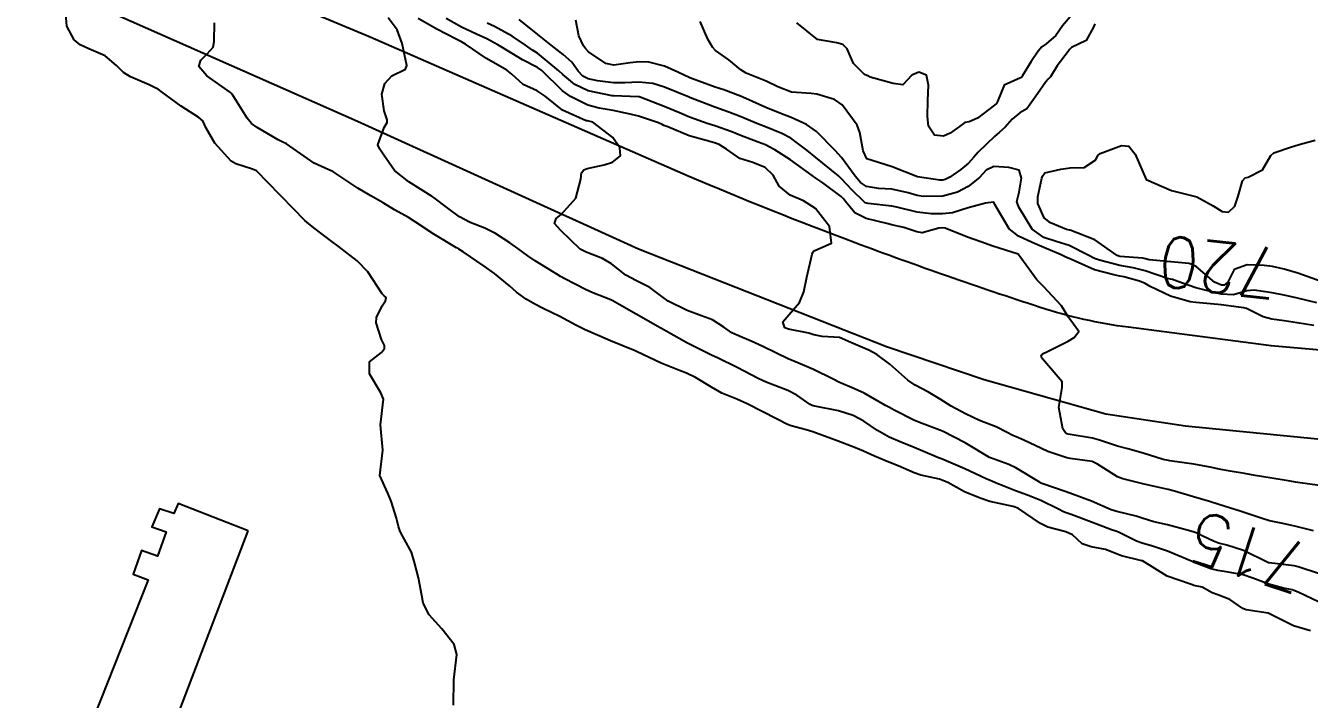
# Model space of a CAD drawing. Header units: metres. Extents: x 292545 to 299085, y 7450245 to 7463078.
# Drawn here: x 298390.6 to 298491.6, y 7451631 to 7451684 of the extents above; entities that cross this region are included whole.
import ezdxf
from ezdxf.enums import TextEntityAlignment as Align

# ---------------------------------------------------------------- set-up
doc = ezdxf.new("R2010")
doc.units = ezdxf.units.M
for name, color, linetype in [('Cotas', 45, 'Continuous'), ('Curvas de Nivel 1m', 11, 'Continuous'), ('Curvas de Nivel 5m', 15, 'Continuous'), ('Edificações', 30, 'Continuous'), ('Vias Primárias', 230, 'Continuous')]:
    doc.layers.add(name, color=color, linetype=linetype)
doc.styles.add('Style-STANDARD', font='STANDARD.shx')

msp = doc.modelspace()

# ---------------------------------------------------------------- linework, layer by layer
at = {"layer": 'Curvas de Nivel 1m', "flags": 128}
for points, elevation in [([(298424.25, 7451630.56), (298424.27, 7451632.56), (298424.5, 7451634.56), (298424.3, 7451635.34), (298423.32, 7451636.57), (298422.33, 7451637.68), (298421.85, 7451638.58), (298421.74, 7451639.19), (298421.5, 7451640.59), (298421.17, 7451641.8), (298420.93, 7451642.59), (298420.4, 7451643.6), (298420.04, 7451644.24), (298419.91, 7451644.61), (298419.76, 7451645.28), (298419.34, 7451646.62), (298419.07, 7451647.24), (298418.46, 7451648.63), (298418.69, 7451650.63), (298418.51, 7451652.63), (298418.73, 7451654.63), (298418.54, 7451655.13), (298417.63, 7451656.64), (298417.64, 7451657.57), (298418.58, 7451658.3), (298418.82, 7451658.63), (298418.82, 7451658.86), (298418.59, 7451659.32), (298418.17, 7451660.63), (298418.19, 7451661.05), (298418.62, 7451661.98), (298418.9, 7451662.36), (298418.96, 7451662.63), (298418.78, 7451662.77), (298418.64, 7451662.92), (298417.5, 7451664.64), (298416.66, 7451665.53), (298415.18, 7451666.66), (298414.68, 7451667.03), (298413.27, 7451668.12), (298412.7, 7451668.56), (298412.55, 7451668.7), (298410.72, 7451670.58), (298410.59, 7451670.72), (298408.75, 7451672.6), (298408.44, 7451672.74), (298407.13, 7451673.14), (298406.76, 7451673.36), (298405.46, 7451674.78), (298404.78, 7451675.96), (298404.52, 7451676.53), (298404.22, 7451676.8), (298402.81, 7451677.69), (298401.26, 7451678.83), (298401, 7451679.01), (298400.83, 7451679.11), (298400.31, 7451679.37), (298398.83, 7451680), (298398.29, 7451680.32), (298397.73, 7451680.88), (298396.85, 7451681.63), (298395.56, 7451682.2), (298394.87, 7451682.52), (298394.4, 7451682.91), (298393.82, 7451683.98), (298393.74, 7451684.92)], 712), ([(298492.35, 7451638.66), (298490.68, 7451639.45), (298490.36, 7451639.58), (298490.21, 7451639.63), (298489.54, 7451639.78), (298488.37, 7451640.09), (298487.13, 7451640.56), (298486.37, 7451640.81), (298485.18, 7451641.03), (298484.38, 7451641.16), (298483.83, 7451641.3), (298482.39, 7451641.85), (298482.35, 7451641.87), (298480.4, 7451642.68), (298479.23, 7451643.07), (298478.41, 7451643.32), (298477.97, 7451643.48), (298477.04, 7451643.93), (298476.62, 7451644.14), (298476.42, 7451644.22), (298476.01, 7451644.35), (298474.42, 7451644.96), (298472.83, 7451645.57), (298472.43, 7451645.7), (298472.23, 7451645.78), (298471.84, 7451645.99), (298470.44, 7451646.67), (298469.39, 7451647.08), (298468.45, 7451647.42), (298466.87, 7451648.05), (298466.59, 7451648.18), (298466.46, 7451648.24), (298466.15, 7451648.38), (298464.47, 7451649.15), (298462.64, 7451649.94), (298462.48, 7451650), (298462.4, 7451650.02), (298462.21, 7451650.1), (298460.49, 7451650.83), (298459.37, 7451651.27), (298458.51, 7451651.64), (298457.6, 7451652.16), (298456.52, 7451652.9), (298455.69, 7451653.35), (298454.53, 7451653.72), (298452.66, 7451654.09), (298452.53, 7451654.12), (298452.46, 7451654.14), (298452.31, 7451654.22), (298451.25, 7451654.95), (298450.54, 7451655.32), (298448.84, 7451655.98), (298448.55, 7451656.1), (298448.2, 7451656.27), (298446.57, 7451657.13), (298445.01, 7451657.88), (298444.58, 7451658.08), (298444.06, 7451658.33), (298442.59, 7451659.08), (298440.97, 7451659.99), (298440.6, 7451660.2), (298440.5, 7451660.26), (298440.33, 7451660.36), (298438.62, 7451661.31), (298436.72, 7451662.41), (298436.63, 7451662.45), (298435.21, 7451663), (298434.64, 7451663.27), (298433, 7451664.11), (298432.65, 7451664.29), (298432.36, 7451664.46), (298430.66, 7451665.51), (298430.08, 7451665.9), (298429.3, 7451666.5), (298428.68, 7451666.94), (298427.55, 7451667.66), (298426.7, 7451668.1), (298425.56, 7451668.54), (298424.71, 7451668.97), (298423.8, 7451669.65), (298422.72, 7451670.48), (298422.57, 7451670.58), (298420.74, 7451671.72), (298419.6, 7451672.61), (298418.77, 7451673.83), (298418.45, 7451674.31), (298418.28, 7451674.63), (298418.79, 7451676.01), (298419.02, 7451676.39), (298419.02, 7451676.62), (298418.8, 7451677.31), (298418.6, 7451678.62), (298418.83, 7451679.47), (298419.4, 7451680.06), (298420.46, 7451680.6), (298420.56, 7451680.89), (298420.21, 7451682.61), (298419.8, 7451683.69), (298419.11, 7451684.62)], 714), ([(298491.9, 7451644.27), (298490.42, 7451644.65), (298489.34, 7451644.87), (298488.43, 7451645.07), (298487.87, 7451645.24), (298486.43, 7451645.72), (298486.12, 7451645.82), (298484.44, 7451646.36), (298483.71, 7451646.59), (298482.45, 7451646.96), (298480.95, 7451647.39), (298480.46, 7451647.52), (298478.81, 7451647.91), (298478.46, 7451647.99), (298476.89, 7451648.36), (298476.47, 7451648.54), (298474.91, 7451649.53), (298474.48, 7451649.73), (298472.75, 7451649.98), (298472.48, 7451650.03), (298471.01, 7451650.53), (298470.49, 7451650.76), (298469.11, 7451651.41), (298468.5, 7451651.67), (298468.25, 7451651.78), (298467.74, 7451652.04), (298466.93, 7451652.47), (298466.52, 7451652.62), (298465.63, 7451652.96), (298464.53, 7451653.49), (298463.39, 7451654.09), (298462.54, 7451654.63), (298461.62, 7451655.19), (298460.55, 7451655.75), (298459.99, 7451656.14), (298458.57, 7451657.39), (298457.54, 7451658.16), (298456.92, 7451658.5), (298456.59, 7451658.61), (298455.51, 7451659.1), (298454.6, 7451659.5), (298453.25, 7451659.56), (298452.6, 7451659.7), (298452.19, 7451659.82), (298450.6, 7451660.13), (298450.32, 7451660.25), (298450.16, 7451660.71), (298450.61, 7451661.27), (298451.47, 7451662.24), (298451.8, 7451663.07), (298452.04, 7451664.23), (298452.47, 7451666.03), (298452.53, 7451666.22), (298452.59, 7451666.31), (298452.67, 7451666.34), (298453.97, 7451666.92), (298453.83, 7451668.21), (298452.72, 7451669.63), (298451.77, 7451670.23), (298450.73, 7451670.67), (298449.87, 7451671.39), (298449.4, 7451672.26), (298448.75, 7451672.86), (298447.8, 7451673.24), (298446.76, 7451673.57), (298445.73, 7451674.31), (298445.13, 7451674.67), (298444.78, 7451674.81), (298444.13, 7451674.97), (298442.78, 7451675.34), (298441.1, 7451676.05), (298440.79, 7451676.17), (298440.66, 7451676.23), (298440.36, 7451676.37), (298438.8, 7451676.89), (298438.15, 7451677.05), (298436.81, 7451677.35), (298435.7, 7451677.53), (298434.81, 7451677.76), (298433.45, 7451678.45), (298433.07, 7451678.7), (298432.83, 7451678.9), (298431.18, 7451680.48), (298430.85, 7451680.72), (298429.67, 7451681.32), (298428.86, 7451681.82), (298427.73, 7451682.52), (298426.87, 7451682.98), (298426.06, 7451683.35), (298424.88, 7451683.91), (298423.67, 7451684.57)], 716), ([(298491.93, 7451660.44), (298490.61, 7451660.63), (298489.59, 7451660.8), (298488.61, 7451660.94), (298487.93, 7451661.11), (298486.62, 7451661.78), (298486.41, 7451661.82), (298484.63, 7451662.06), (298484.38, 7451662.09), (298482.63, 7451662.24), (298482.2, 7451662.29), (298480.64, 7451662.75), (298479.04, 7451663.51), (298478.65, 7451663.73), (298478.2, 7451663.92), (298476.97, 7451664.25), (298476.66, 7451664.32), (298476.19, 7451664.41), (298474.66, 7451664.82), (298473.14, 7451665.5), (298472.67, 7451665.69), (298472.46, 7451665.77), (298472.04, 7451665.99), (298470.68, 7451666.56), (298469.76, 7451666.95), (298468.69, 7451667.45), (298467.96, 7451668.04), (298466.83, 7451669.94), (298466.78, 7451670.05), (298466.72, 7451670.13), (298466.09, 7451670.06), (298464.72, 7451669.69), (298463.51, 7451669.3), (298462.71, 7451669.21), (298461.83, 7451669.22), (298460.72, 7451669.35), (298459.13, 7451669.73), (298458.72, 7451669.81), (298456.87, 7451670.02), (298456.72, 7451670.05), (298456.64, 7451670.09), (298456.54, 7451670.17), (298455.61, 7451671.07), (298454.74, 7451672), (298454.53, 7451672.2), (298452.76, 7451673.64), (298452.03, 7451674.23), (298450.78, 7451675.16), (298450.08, 7451675.54), (298448.79, 7451676.05), (298448.24, 7451676.28), (298446.8, 7451676.88), (298445.91, 7451677.2), (298444.81, 7451677.6), (298442.9, 7451678.34), (298442.82, 7451678.37), (298442.77, 7451678.39), (298440.83, 7451679.17), (298439.92, 7451679.46), (298438.83, 7451679.58), (298437.72, 7451679.51), (298436.83, 7451679.52), (298435.58, 7451679.67), (298434.84, 7451679.83), (298434.43, 7451680.03), (298434.04, 7451680.44), (298433.54, 7451681.14), (298432.86, 7451681.76), (298431.93, 7451682.47), (298430.88, 7451683.32), (298429.4, 7451684.5)], 718), ([(298492.16, 7451662.22), (298490.64, 7451662.59), (298489.6, 7451662.82), (298488.64, 7451662.99), (298487.24, 7451663.22), (298486.64, 7451663.16), (298485.61, 7451662.85), (298484.64, 7451662.89), (298483.26, 7451663.24), (298482.65, 7451663.4), (298481.23, 7451663.88), (298480.81, 7451664.05), (298480.65, 7451664.08), (298480.42, 7451664.13), (298478.66, 7451664.73), (298477.7, 7451664.96), (298476.67, 7451665.16), (298475.06, 7451665.57), (298474.67, 7451665.7), (298474.16, 7451665.97), (298472.68, 7451666.73), (298471.64, 7451667.04), (298470.69, 7451667.36), (298469.76, 7451668.02), (298468.72, 7451669.75), (298468.61, 7451670.03), (298468.57, 7451670.18), (298468.73, 7451670.91), (298468.91, 7451671.85), (298468.92, 7451672.03), (298468.75, 7451672.65), (298467.94, 7451672.85), (298466.76, 7451672.95), (298466.15, 7451672.66), (298465.61, 7451672.07), (298464.74, 7451671.37), (298463.89, 7451670.93), (298462.73, 7451670.61), (298461.18, 7451670.57), (298460.73, 7451670.65), (298460.01, 7451670.86), (298458.73, 7451671.15), (298457.68, 7451671.21), (298456.73, 7451671.37), (298456.25, 7451671.69), (298455.84, 7451672.18), (298454.76, 7451673.65), (298454.28, 7451674.2), (298452.79, 7451675.68), (298452.02, 7451676.23), (298450.8, 7451676.78), (298449.92, 7451677.14), (298448.81, 7451677.59), (298447.25, 7451678.29), (298446.82, 7451678.47), (298445.5, 7451678.98), (298444.83, 7451679.19), (298443.53, 7451679.64), (298442.84, 7451679.91), (298441.88, 7451680.35), (298440.85, 7451680.83), (298439.61, 7451681.14), (298438.85, 7451681.17), (298438.15, 7451681.09), (298436.85, 7451680.9), (298436.22, 7451681.04), (298434.86, 7451681.96), (298434.64, 7451682.21), (298434.48, 7451682.44), (298434.1, 7451683.22), (298433.87, 7451684.45)], 719), ([(298472.9, 7451684.9), (298472.16, 7451683.99), (298471.63, 7451683.25), (298470.87, 7451682.58), (298470.53, 7451682.35), (298470.23, 7451682.02), (298469.68, 7451681.19), (298468.97, 7451680.03), (298468.92, 7451679.95), (298468.84, 7451679.91), (298467.55, 7451679.33), (298467.04, 7451678.05), (298466.97, 7451677.89), (298466.81, 7451677.75), (298465.47, 7451676.74), (298464.8, 7451676.44), (298464.47, 7451676.41), (298464.04, 7451676.09), (298463.31, 7451675.57), (298462.79, 7451675.32), (298462.08, 7451675.4), (298461.6, 7451676.12), (298461.54, 7451676.86), (298461.56, 7451678.12), (298461.61, 7451679.34), (298461.44, 7451680.11), (298460.85, 7451680.37), (298460.3, 7451680.13), (298459.6, 7451679.37), (298458.83, 7451679.46), (298457.03, 7451679.97), (298456.84, 7451680.06), (298456.76, 7451680.09), (298456.58, 7451680.17), (298455.7, 7451681.04), (298455.2, 7451682.19), (298454.87, 7451682.54), (298454.4, 7451682.67), (298452.87, 7451682.92), (298451.25, 7451684.24)], 721), ([(298491.66, 7451636.42), (298490.33, 7451636.8), (298488.34, 7451637.8), (298486.6, 7451638.07), (298486.35, 7451638.17), (298485.31, 7451638.88), (298484.36, 7451639.25), (298483.92, 7451639.41), (298483.13, 7451639.86), (298482.48, 7451639.99), (298482.37, 7451640.02), (298482.13, 7451640.11), (298480.38, 7451640.72), (298478.45, 7451641.91), (298478.39, 7451641.93), (298476.79, 7451642.32), (298476.4, 7451642.47), (298475.53, 7451642.82), (298474.4, 7451643.01), (298473.69, 7451643.26), (298472.93, 7451643.97), (298472.42, 7451644.19), (298470.99, 7451644.58), (298470.42, 7451644.86), (298468.68, 7451646.03), (298468.43, 7451646.14), (298468.28, 7451646.19), (298466.44, 7451646.6), (298465.67, 7451646.84), (298464.45, 7451647.34), (298463.13, 7451648.09), (298462.47, 7451648.35), (298461.01, 7451648.66), (298460.47, 7451648.84), (298459.23, 7451649.39), (298458.48, 7451649.68), (298457.36, 7451650.16), (298456.49, 7451650.55), (298455.87, 7451650.8), (298454.5, 7451651.33), (298452.73, 7451652), (298452.51, 7451652.08), (298451.99, 7451652.23), (298450.81, 7451652.54), (298450.52, 7451652.65), (298449.71, 7451653.07), (298448.53, 7451653.66), (298447.34, 7451654.28), (298446.54, 7451654.64), (298445.36, 7451655.12), (298444.55, 7451655.58), (298443.28, 7451656.33), (298442.56, 7451656.67), (298442.02, 7451656.89), (298440.57, 7451657.48), (298438.64, 7451658.39), (298438.6, 7451658.41), (298438.58, 7451658.42), (298438.54, 7451658.44), (298436.59, 7451659.22), (298435.76, 7451659.59), (298434.6, 7451660.1), (298433.88, 7451660.45), (298432.61, 7451661.15), (298431.31, 7451661.78), (298430.63, 7451662.12), (298429.96, 7451662.49), (298429.2, 7451663.06), (298428.64, 7451663.56), (298427.47, 7451664.52), (298426.66, 7451665.09), (298425, 7451666.22), (298424.67, 7451666.43), (298424.6, 7451666.48), (298424.49, 7451666.55), (298422.69, 7451667.61), (298421.24, 7451668.59), (298420.71, 7451668.93), (298419.61, 7451669.52), (298418.72, 7451670.07), (298417.75, 7451670.64), (298416.73, 7451671.24), (298415.07, 7451672.34), (298414.75, 7451672.54), (298414.44, 7451672.67), (298413.28, 7451673.21), (298412.76, 7451673.58), (298411.1, 7451674.72), (298410.77, 7451674.88), (298410.46, 7451675.04), (298408.79, 7451676), (298408.35, 7451676.31), (298408, 7451676.75), (298406.82, 7451678.62), (298406.7, 7451678.77), (298404.84, 7451680.08), (298404.21, 7451680.8), (298404.36, 7451681.29), (298404.86, 7451681.81), (298405.33, 7451682.32), (298405.42, 7451682.78), (298405.44, 7451684.23)], 713), ([(298492.37, 7451647.85), (298490.47, 7451648.11), (298490.06, 7451648.18), (298488.47, 7451648.46), (298487.31, 7451648.64), (298486.47, 7451648.78), (298485.33, 7451648.98), (298484.48, 7451649.14), (298483.89, 7451649.26), (298482.48, 7451649.53), (298480.59, 7451649.78), (298480.48, 7451649.8), (298480.08, 7451649.89), (298478.49, 7451650.38), (298477.3, 7451650.74), (298476.49, 7451650.95), (298475.06, 7451651.4), (298474.5, 7451651.56), (298472.59, 7451651.89), (298472.5, 7451651.91), (298472.45, 7451651.93), (298472.38, 7451651.98), (298472.18, 7451652.31), (298471.86, 7451653.99), (298472.12, 7451655.56), (298472.12, 7451655.99), (298470.58, 7451657.81), (298470.48, 7451658.01), (298470.49, 7451658.1), (298470.58, 7451658.19), (298470.97, 7451658.39), (298472.6, 7451659.21), (298473.08, 7451659.49), (298473.44, 7451659.97), (298472.61, 7451661.12), (298472.28, 7451661.64), (298472.07, 7451661.99), (298470.65, 7451663.5), (298470.13, 7451664.02), (298468.67, 7451666.03), (298466.68, 7451666.68), (298465.73, 7451667.02), (298464.69, 7451667.38), (298462.92, 7451668.1), (298462.7, 7451668.12), (298462.43, 7451668.1), (298461.11, 7451667.71), (298460.7, 7451667.79), (298459.68, 7451668.14), (298458.71, 7451668.36), (298458.44, 7451668.42), (298456.71, 7451668.86), (298455.82, 7451669.29), (298455.08, 7451670.19), (298454.92, 7451670.39), (298454.73, 7451670.58), (298453.31, 7451671.64), (298452.74, 7451672.03), (298452.47, 7451672.22), (298450.76, 7451673.45), (298449.53, 7451674.26), (298449.03, 7451674.52), (298448.78, 7451674.63), (298448.21, 7451674.84), (298446.78, 7451675.4), (298446.14, 7451675.66), (298444.79, 7451676.13), (298444.2, 7451676.33), (298442.8, 7451676.83), (298442.01, 7451677.15), (298440.81, 7451677.65), (298438.94, 7451678.39), (298438.86, 7451678.42), (298438.82, 7451678.42), (298438.79, 7451678.43), (298436.82, 7451678.49), (298436.73, 7451678.5), (298434.83, 7451678.88), (298433.78, 7451679.4), (298432.84, 7451680.17), (298432.52, 7451680.46), (298430.86, 7451681.84), (298430.47, 7451682.1), (298429.9, 7451682.49), (298428.87, 7451683.2), (298427.46, 7451683.95), (298426.89, 7451684.21)], 717)]:
    msp.add_lwpolyline(points, dxfattribs=dict(at, elevation=elevation))
at = {"layer": 'Curvas de Nivel 5m', "flags": 128}
for points, elevation in [([(298492.37, 7451640.91), (298490.69, 7451641.46), (298490.38, 7451641.53), (298488.42, 7451641.75), (298488.38, 7451641.76), (298488.36, 7451641.77), (298488.31, 7451641.79), (298486.4, 7451642.72), (298485.09, 7451643.14), (298484.41, 7451643.32), (298484.03, 7451643.46), (298483.18, 7451643.86), (298482.66, 7451644.11), (298482.42, 7451644.2), (298481.96, 7451644.33), (298480.42, 7451644.74), (298479.34, 7451644.98), (298478.43, 7451645.28), (298477.95, 7451645.44), (298476.43, 7451645.8), (298475.97, 7451645.94), (298474.44, 7451646.61), (298473.44, 7451646.98), (298472.45, 7451647.34), (298470.53, 7451648.01), (298470.48, 7451648.03), (298470.46, 7451648.04), (298470.4, 7451648.07), (298468.47, 7451649.23), (298467.94, 7451649.5), (298466.48, 7451650.03), (298466.41, 7451650.06), (298464.5, 7451651.2), (298462.77, 7451652.1), (298462.51, 7451652.21), (298461.12, 7451652.72), (298460.52, 7451652.97), (298458.92, 7451653.76), (298458.53, 7451653.97), (298458.24, 7451654.15), (298456.54, 7451655.11), (298455.8, 7451655.44), (298454.55, 7451655.98), (298454.1, 7451656.2), (298452.56, 7451656.96), (298451.32, 7451657.49), (298450.58, 7451657.8), (298449.64, 7451658.26), (298448.59, 7451658.79), (298447.66, 7451659.21), (298446.6, 7451659.64), (298446.15, 7451659.85), (298445.51, 7451660.31), (298444.61, 7451660.88), (298443.74, 7451661.2), (298442.62, 7451661.62), (298441.13, 7451662.35), (298440.64, 7451662.72), (298439.7, 7451663.43), (298438.65, 7451663.94), (298437.79, 7451664.4), (298436.66, 7451665.28), (298435.96, 7451665.71), (298434.67, 7451666.19), (298434.2, 7451666.44), (298432.69, 7451667.91), (298432.2, 7451668.46), (298432.32, 7451668.85), (298432.71, 7451669.15), (298433.88, 7451670.44), (298434.25, 7451671.95), (298434.32, 7451672.44), (298434.5, 7451672.68), (298434.75, 7451672.78), (298436.1, 7451673.07), (298436.76, 7451673.29), (298437.39, 7451673.78), (298437.33, 7451674.4), (298436.78, 7451675.22), (298435.2, 7451676.43), (298434.79, 7451676.52), (298434.68, 7451676.54), (298432.81, 7451677.38), (298431.45, 7451678.47), (298430.83, 7451678.89), (298429.73, 7451679.39), (298428.84, 7451680.19), (298428.44, 7451680.51), (298426.85, 7451681.43), (298425.2, 7451682.55), (298424.87, 7451682.75), (298424.5, 7451682.92), (298422.88, 7451683.77), (298421.47, 7451684.59)], 715), ([(298474.69, 7451684.17), (298474.61, 7451683.96), (298474, 7451682.85), (298472.87, 7451682.29), (298472.71, 7451682.14), (298472.59, 7451681.98), (298471.72, 7451680.86), (298471.21, 7451680), (298471.03, 7451679.82), (298470.84, 7451679.59), (298470.19, 7451678.65), (298469.75, 7451678.02), (298469.35, 7451677.48), (298468.8, 7451677.16), (298468.19, 7451676.65), (298467.63, 7451676.04), (298467.2, 7451675.64), (298466.79, 7451675.29), (298465.53, 7451674.07), (298465.18, 7451673.67), (298464.76, 7451673.21), (298464.15, 7451672.69), (298463.28, 7451672.09), (298462.92, 7451671.92), (298462.74, 7451671.87), (298462.51, 7451671.87), (298460.74, 7451672.13), (298458.75, 7451672.92), (298457.67, 7451673.25), (298456.76, 7451673.55), (298456.46, 7451674.17), (298456.22, 7451675.61), (298456.01, 7451676.18), (298454.82, 7451677.8), (298454.21, 7451678.21), (298452.83, 7451678.62), (298452.38, 7451678.68), (298450.83, 7451678.78), (298449.77, 7451679.2), (298448.84, 7451679.64), (298447.27, 7451680.29), (298446.85, 7451680.55), (298445.89, 7451681.34), (298444.86, 7451682.05), (298444.61, 7451682.32), (298444.25, 7451682.95), (298443.65, 7451684.33)], 720), ([(298492.51, 7451663.9), (298490.66, 7451664.54), (298489.59, 7451664.86), (298488.67, 7451665.07), (298488.02, 7451665.16), (298486.67, 7451665.19), (298485.66, 7451664.83), (298485.15, 7451663.84), (298484.88, 7451663.61), (298484.65, 7451663.61), (298484.12, 7451663.85), (298482.66, 7451665.06), (298482.11, 7451665.31), (298480.67, 7451665.43), (298478.97, 7451665.6), (298478.67, 7451665.68), (298478.48, 7451665.72), (298476.67, 7451665.87), (298476.44, 7451665.94), (298474.69, 7451667.16), (298472.76, 7451667.92), (298472.7, 7451667.93), (298472.46, 7451667.98), (298471.2, 7451668.5), (298470.71, 7451668.89), (298470.2, 7451670.02), (298470.2, 7451670.55), (298470.52, 7451672.01), (298470.57, 7451672.19), (298470.75, 7451672.45), (298472.02, 7451672.72), (298472.76, 7451672.82), (298473.86, 7451672.87), (298474.77, 7451673.46), (298474.93, 7451673.8), (298475.12, 7451673.96), (298476.78, 7451674.6), (298477.38, 7451674.53), (298477.87, 7451673.92), (298478.74, 7451671.91), (298480.73, 7451671.05), (298481.67, 7451670.81), (298482.73, 7451670.55), (298484, 7451669.85), (298484.72, 7451669.39), (298485.2, 7451669.35), (298485.7, 7451669.83), (298485.96, 7451670.6), (298486.31, 7451671.82), (298486.53, 7451672.04), (298486.75, 7451672.1), (298487.88, 7451672.68), (298488.54, 7451673.79), (298488.78, 7451674.02), (298490.09, 7451674.47), (298490.78, 7451674.66), (298492.04, 7451675)], 720)]:
    msp.add_lwpolyline(points, dxfattribs=dict(at, elevation=elevation))
at = {"layer": 'Edificações'}
msp.add_lwpolyline([(298408.1, 7451644.27), (298402.59, 7451646.43), (298402.25, 7451645.64), (298401.12, 7451646.02), (298400.52, 7451644.6), (298401.65, 7451644.2), (298400.97, 7451642.28), (298399.71, 7451642.74), (298399.05, 7451640.88), (298400.22, 7451640.43), (298394.32, 7451625.54), (298400.18, 7451623.55)], close=True, dxfattribs=at)
at = {"layer": 'Vias Primárias'}
msp.add_lwpolyline([(298519, 7451663.72, -0.165701), (298512.5, 7451656.84), (298506.15, 7451657.28), (298488.56, 7451658.82), (298477.34, 7451660.29, -0.046048), (298470.4, 7451661.85, -0.011029), (298455.85, 7451666.93, -0.010911), (298442.71, 7451672.17), (298417.69, 7451683.11), (298384.94, 7451696.78), (298372.62, 7451701.74), (298349.98, 7451711.63), (298329.07, 7451721.09), (298316.59, 7451728.06, -0.073758), (298304.08, 7451737.71, -0.104878), (298299.91, 7451744.41, -0.293965), (298303.07, 7451752.24), (298312.66, 7451759.02), (298323.61, 7451765.79, -0.071684), (298332.65, 7451769.71), (298337.87, 7451771.25), (298347.97, 7451773.48), (298363.98, 7451776.55)], format="xyb", dxfattribs=at)
at = {"layer": 'Vias Primárias', "elevation": 721.46}
msp.add_lwpolyline([(298529.62, 7451648.11), (298499.13, 7451650.82), (298481.84, 7451652.51), (298475.56, 7451653.46), (298465.98, 7451656.15), (298458.31, 7451658.74), (298438.81, 7451666.44), (298416.69, 7451676.48), (298397.75, 7451684.85), (298378.75, 7451692), (298367.28, 7451696.97), (298351.59, 7451703.91), (298319.5, 7451718.69), (298308.55, 7451723.67, 0.527303), (298304.14, 7451721), (298304.57, 7451719.42)], format="xyb", dxfattribs=at)

# ---------------------------------------------------------------- texts
at = {"layer": 'Cotas', "style": 'Style-STANDARD'}
for s, rotation, p in [('720', 173.5293, (298484.42, 7451665.01, 720)), ('715', 162.169, (298486.74, 7451642.6, 715))]:
    msp.add_text(s, height=4, rotation=rotation, dxfattribs=at).set_placement(p, align=Align.MIDDLE_CENTER)

doc.saveas('drawing.dxf')
